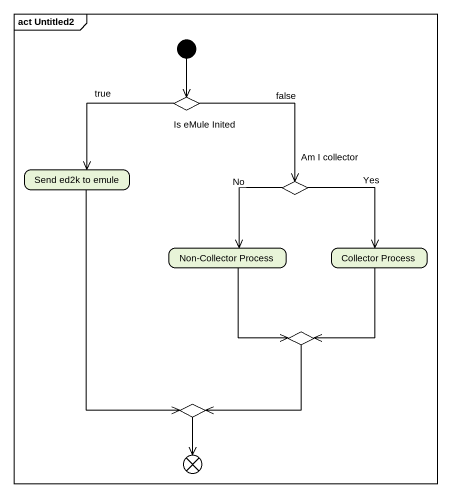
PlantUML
@startuml
mainframe act Untitled2
hide empty description
state "Is eMule Inited" as Is_eMule_Inited <<choice>>
state "Send ed2k to emule" as Send_ed2k_to_emule
state "Am I collector" as Am_I_collector <<choice>>
state "Non-Collector Process" as Non_Collector_Process
state "Collector Process" as Collector_Process
state choice1 <<choice>>
state choice2 <<choice>>
state flowfinal1 <<end>>
[*] --> Is_eMule_Inited
Is_eMule_Inited --> Send_ed2k_to_emule : true
Is_eMule_Inited --> Am_I_collector : false
Send_ed2k_to_emule --> choice2
Am_I_collector --> Non_Collector_Process : No
Am_I_collector --> Collector_Process : Yes
Non_Collector_Process --> choice1
Collector_Process --> choice1
choice1 --> choice2
choice2 --> flowfinal1
@enduml
